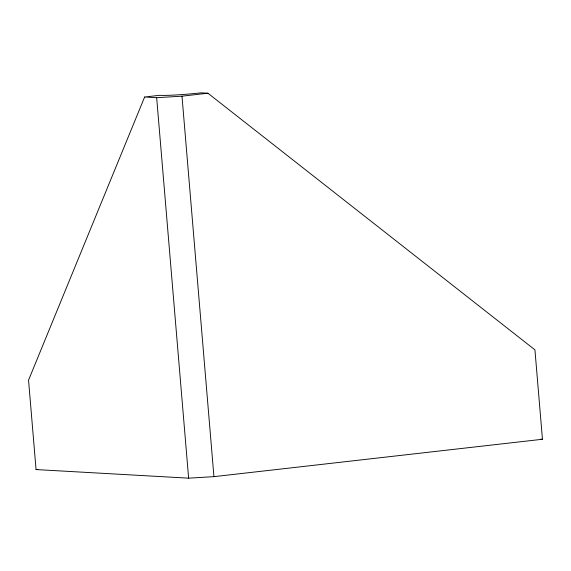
<?xml version="1.0" encoding="UTF-8"?>
<svg xmlns="http://www.w3.org/2000/svg" width="571" height="571" viewBox="0 0 571 571"><rect width="100%" height="100%" fill="white"/><g stroke="black" fill="none" stroke-linecap="round" stroke-linejoin="round"><path stroke-width="0.86" d="M144.627 97.013L28.55 380.165L36.059 469.569L188.623 478.163L213.939 476.649L542.45 439.263L534.941 349.852L207.923 93.223L201.021 92.837A31.376 2.027 -4.8 0 1 159.495 95.321L144.627 97.013L156.668 97.691L181.992 96.178L207.923 93.223M36.059 469.569L37.822 469.369M540.701 439.163L542.45 439.263M181.992 96.178L213.939 476.649M156.668 97.691L188.623 478.163"/></g></svg>
